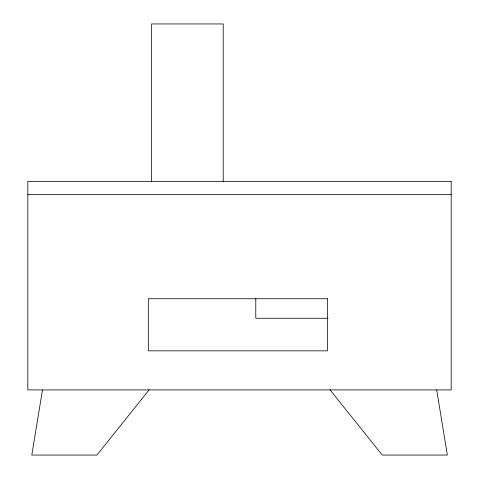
<?xml version="1.0" encoding="UTF-8"?>
<svg xmlns="http://www.w3.org/2000/svg" width="479" height="479" viewBox="0 0 479 479"><rect width="100%" height="100%" fill="white"/><g stroke="black" fill="none" stroke-linecap="round" stroke-linejoin="round"><path stroke-width="0.72" d="M42.469 389.984L31.8 455.05L96.938 455.05L149.191 389.762M27.824 194.528L451.176 194.528M328.139 318.278L255.78 318.278L255.78 298.369M329.977 389.762L382.23 455.05L447.362 455.05L436.698 389.984M223.22 181.769L223.22 23.95L151.574 23.95L151.574 181.769M451.176 181.499L27.824 181.499L27.824 389.918L451.176 389.918L451.176 181.499M327.426 298.734L148.316 298.734L148.316 350.838L327.426 350.838L327.426 298.734"/></g></svg>
